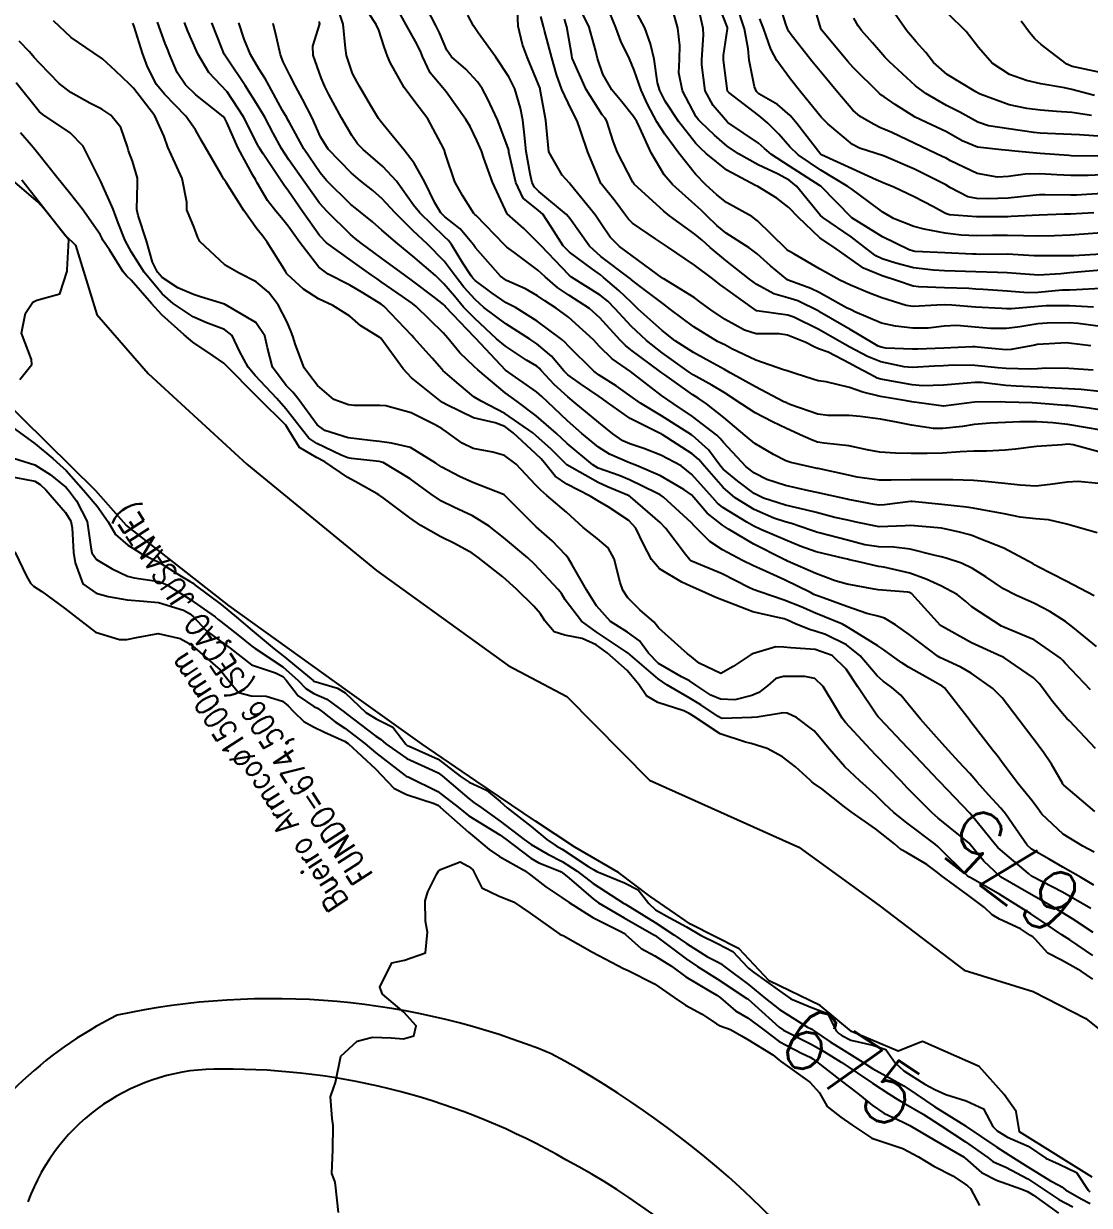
# Model space of a CAD drawing. Header units: metres. Extents: x 292545 to 299085, y 7450245 to 7463078.
# Drawn here: x 296590.5 to 296658.6, y 7454534.7 to 7454610.3 of the extents above; entities that cross this region are included whole.
import ezdxf
from ezdxf.enums import TextEntityAlignment as Align

# ---------------------------------------------------------------- set-up
doc = ezdxf.new("R2010")
doc.units = ezdxf.units.M
for name, color, linetype in [('Cotas', 45, 'Continuous'), ('Curvas de Nivel 1m', 11, 'Continuous'), ('Curvas de Nivel 5m', 15, 'Continuous'), ('Hidrografia', 140, 'Continuous'), ('TEXTO', 45, 'Continuous'), ('Vias Primárias', 230, 'Continuous')]:
    doc.layers.add(name, color=color, linetype=linetype)
doc.styles.add('ROMANS', font='romans', dxfattribs={"height": 0.2})
doc.styles.add('Style-STANDARD', font='STANDARD.shx')

msp = doc.modelspace()

# ---------------------------------------------------------------- linework, layer by layer
at = {"layer": 'Curvas de Nivel 1m', "flags": 128}
for points, elevation in [([(296658.887, 7454592.186), (296657.358, 7454592.273), (296655.877, 7454592.271), (296655.358, 7454592.232), (296653.662, 7454592.081), (296653.356, 7454592.082), (296653.035, 7454592.104), (296651.357, 7454592.183), (296649.839, 7454592.304), (296649.358, 7454592.333), (296648.87, 7454592.323), (296647.357, 7454592.234), (296646.927, 7454592.284), (296645.362, 7454592.778), (296644.568, 7454593.085), (296643.37, 7454593.584), (296642.684, 7454593.907), (296641.38, 7454594.638), (296639.737, 7454595.589), (296639.391, 7454595.796), (296639.309, 7454595.858), (296639.222, 7454595.943), (296637.419, 7454597.717), (296637.057, 7454597.974), (296635.432, 7454598.878), (296634.81, 7454599.372), (296634.114, 7454600.01), (296633.453, 7454600.695), (296632.379, 7454602.031), (296631.485, 7454603.244), (296630.987, 7454604.045), (296630.383, 7454605.173), (296629.988, 7454606.055), (296629.532, 7454607.349), (296629.226, 7454608.065), (296628.684, 7454609.203), (296628.356, 7454610.078), (296627.591, 7454611.974)], 693), ([(296659.411, 7454596.948), (296658.281, 7454596.85), (296657.409, 7454596.79), (296656.397, 7454596.751), (296655.408, 7454596.735), (296654.428, 7454596.745), (296653.408, 7454596.769), (296652.431, 7454596.767), (296651.407, 7454596.757), (296650.427, 7454596.795), (296649.409, 7454596.915), (296648.081, 7454597.175), (296647.415, 7454597.348), (296646.105, 7454597.863), (296645.427, 7454598.265), (296644.503, 7454598.953), (296643.441, 7454599.731), (296643.181, 7454599.903), (296641.458, 7454600.955), (296640.016, 7454601.935), (296639.478, 7454602.438), (296638.78, 7454603.245), (296638.084, 7454603.961), (296637.764, 7454604.234), (296637.498, 7454604.435), (296635.59, 7454605.912), (296635.513, 7454605.971), (296635.493, 7454606.01), (296635.24, 7454607.993), (296635.246, 7454608.293), (296635.506, 7454609.991), (296635.491, 7454610.064), (296634.748, 7454611.998)], 697), ([(296659.136, 7454577.758), (296657.189, 7454578.299), (296656.022, 7454578.578), (296655.192, 7454578.645), (296654.207, 7454578.756), (296653.195, 7454578.961), (296651.77, 7454579.222), (296651.198, 7454579.325), (296650.783, 7454579.39), (296649.2, 7454579.555), (296647.302, 7454579.749), (296647.202, 7454579.749), (296645.535, 7454579.531), (296645.199, 7454579.523), (296644.893, 7454579.568), (296643.203, 7454579.887), (296643.144, 7454579.901), (296641.209, 7454580.328), (296640.704, 7454580.434), (296639.215, 7454580.778), (296638.018, 7454581.165), (296637.227, 7454581.557), (296636.683, 7454581.975), (296635.248, 7454583.537), (296635.039, 7454583.782), (296634.813, 7454583.997), (296633.27, 7454585.184), (296632.015, 7454586.033), (296631.288, 7454586.533), (296629.303, 7454588.06), (296628.121, 7454588.888), (296627.319, 7454589.672), (296626.924, 7454590.094), (296625.344, 7454591.537), (296624.549, 7454592.122), (296623.813, 7454592.589), (296623.361, 7454592.909), (296622.583, 7454593.36), (296621.37, 7454593.896), (296620.984, 7454594.164), (296619.4, 7454595.976), (296619.256, 7454596.182), (296618.415, 7454597.197), (296617.42, 7454597.963), (296617.163, 7454598.213), (296616.796, 7454598.849), (296616.132, 7454600.223), (296615.46, 7454601.388), (296614.834, 7454602.236), (296613.489, 7454603.874), (296613.32, 7454604.081), (296613.192, 7454604.255), (296612.671, 7454605.097), (296611.987, 7454606.273), (296611.819, 7454606.568), (296611.531, 7454607.128), (296611.134, 7454608.284), (296611.088, 7454608.744), (296610.939, 7454610.286), (296610.61, 7454611.257)], 684), ([(296659.245, 7454582.941), (296657.588, 7454583.388), (296657.25, 7454583.413), (296656.894, 7454583.38), (296655.248, 7454583.275), (296653.917, 7454583.102), (296653.246, 7454583.043), (296652.054, 7454582.983), (296651.245, 7454582.974), (296650.368, 7454582.937), (296649.243, 7454582.851), (296648.259, 7454582.823), (296647.243, 7454582.831), (296646.248, 7454582.854), (296645.243, 7454582.916), (296644.43, 7454583.068), (296643.247, 7454583.317), (296641.672, 7454583.493), (296641.249, 7454583.559), (296640.973, 7454583.647), (296640.338, 7454583.934), (296639.26, 7454584.431), (296638.373, 7454584.852), (296637.275, 7454585.434), (296636.416, 7454585.979), (296635.29, 7454586.718), (296634.496, 7454587.203), (296633.301, 7454587.863), (296633.046, 7454588.023), (296631.315, 7454589.267), (296630.323, 7454590.05), (296629.337, 7454590.979), (296628.312, 7454592.076), (296627.84, 7454592.565), (296627.361, 7454592.945), (296625.53, 7454594.108), (296625.375, 7454594.235), (296623.564, 7454596.128), (296623.405, 7454596.305), (296622.488, 7454597.218), (296621.423, 7454598.16), (296620.484, 7454600.17), (296619.927, 7454601.715), (296619.767, 7454602.177), (296619.48, 7454602.844), (296619.039, 7454603.737), (296618.779, 7454604.191), (296617.519, 7454605.961), (296617.297, 7454606.212), (296616.5, 7454607.183), (296616.012, 7454608.223), (296615.878, 7454608.557), (296615.552, 7454609.169), (296614.961, 7454610.236), (296614.16, 7454611.668)], 686), ([(296659.259, 7454584.334), (296658.506, 7454584.472), (296657.262, 7454584.683), (296656.298, 7454584.779), (296655.264, 7454584.841), (296654.185, 7454584.849), (296653.263, 7454584.81), (296652.29, 7454584.767), (296651.266, 7454584.673), (296650.526, 7454584.549), (296649.262, 7454584.416), (296648.664, 7454584.434), (296647.265, 7454584.639), (296646.293, 7454584.834), (296645.27, 7454585.012), (296643.97, 7454585.192), (296643.273, 7454585.259), (296641.932, 7454585.254), (296641.274, 7454585.338), (296639.537, 7454585.946), (296639.358, 7454586.024), (296639.284, 7454586.055), (296639.1, 7454586.137), (296637.294, 7454587.095), (296635.66, 7454587.986), (296635.305, 7454588.191), (296634.138, 7454588.834), (296633.316, 7454589.281), (296632.148, 7454590.032), (296631.333, 7454590.695), (296629.798, 7454592.056), (296629.357, 7454592.474), (296628.546, 7454593.254), (296627.577, 7454594.087), (296627.375, 7454594.244), (296626.859, 7454594.617), (296625.397, 7454595.698), (296625, 7454596.114), (296624.257, 7454597.279), (296623.699, 7454598.127), (296623.425, 7454598.369), (296622.447, 7454599.159), (296621.961, 7454600.152), (296621.526, 7454602.106), (296621.515, 7454602.159), (296621.512, 7454602.198), (296621.475, 7454602.349), (296620.791, 7454604.167), (296620.156, 7454605.531), (296619.808, 7454606.177), (296619.527, 7454606.597), (296618.762, 7454607.419), (296617.863, 7454608.197), (296617.547, 7454608.632), (296617.083, 7454609.732), (296616.857, 7454610.211), (296616.042, 7454611.767)], 687), ([(296659.289, 7454586.786), (296658.102, 7454586.91), (296657.292, 7454586.969), (296656.012, 7454587.029), (296655.292, 7454587.063), (296653.944, 7454587.123), (296653.294, 7454587.172), (296651.735, 7454587.357), (296651.299, 7454587.367), (296650.816, 7454587.325), (296649.297, 7454587.198), (296647.99, 7454587.149), (296647.297, 7454587.218), (296645.642, 7454587.524), (296645.3, 7454587.582), (296645.074, 7454587.647), (296644.633, 7454587.88), (296643.753, 7454588.339), (296643.31, 7454588.571), (296641.93, 7454589.301), (296641.319, 7454589.529), (296641.038, 7454589.642), (296640.511, 7454589.932), (296639.33, 7454590.4), (296638.81, 7454590.476), (296637.331, 7454590.487), (296636.595, 7454590.717), (296635.344, 7454591.406), (296634.424, 7454592.004), (296633.812, 7454592.468), (296633.361, 7454592.798), (296631.422, 7454593.99), (296631.373, 7454594.025), (296631.348, 7454594.04), (296629.394, 7454595.477), (296628.591, 7454596.072), (296627.991, 7454596.664), (296627.417, 7454597.524), (296627.029, 7454598.094), (296625.442, 7454600.053), (296625.392, 7454600.111), (296624.934, 7454600.632), (296624.071, 7454602.124), (296623.937, 7454603.676), (296623.896, 7454604.126), (296623.532, 7454606.111), (296623.528, 7454606.13), (296623.513, 7454606.163), (296622.709, 7454608.143), (296622.384, 7454608.981), (296622.107, 7454610.152), (296622.058, 7454611.681)], 689), ([(296659.341, 7454590.942), (296657.921, 7454591.148), (296657.345, 7454591.19), (296655.934, 7454591.162), (296655.343, 7454591.11), (296654.177, 7454590.935), (296653.339, 7454590.828), (296652.305, 7454590.824), (296651.34, 7454590.906), (296650.157, 7454591.002), (296649.34, 7454590.965), (296648.334, 7454590.844), (296647.338, 7454590.838), (296646.237, 7454590.964), (296645.342, 7454591.172), (296643.629, 7454591.896), (296643.441, 7454591.986), (296643.354, 7454592.027), (296643.11, 7454592.148), (296641.365, 7454593.132), (296640.827, 7454593.387), (296639.373, 7454593.916), (296639.356, 7454593.923), (296639.325, 7454593.941), (296638.256, 7454594.831), (296637.389, 7454595.601), (296636.894, 7454595.975), (296635.412, 7454596.925), (296634.821, 7454597.403), (296634.199, 7454598.008), (296633.805, 7454598.393), (296633.43, 7454598.731), (296631.982, 7454600.035), (296631.452, 7454600.652), (296630.626, 7454602.048), (296629.899, 7454603.646), (296629.694, 7454604.058), (296629.496, 7454604.375), (296628.747, 7454605.313), (296628.103, 7454606.081), (296627.528, 7454607.096), (296627.179, 7454608.094), (296627.074, 7454608.568), (296626.654, 7454610.099), (296625.759, 7454611.94)], 692), ([(296659.37, 7454593.385), (296657.81, 7454593.284), (296657.368, 7454593.278), (296656.901, 7454593.269), (296655.367, 7454593.118), (296654.703, 7454593.097), (296653.367, 7454593.198), (296651.845, 7454593.318), (296651.368, 7454593.346), (296650.932, 7454593.37), (296649.369, 7454593.428), (296647.733, 7454593.483), (296647.37, 7454593.536), (296646.363, 7454593.86), (296645.376, 7454594.191), (296644.183, 7454594.69), (296643.386, 7454595.246), (296642.444, 7454595.909), (296641.403, 7454596.62), (296640.025, 7454597.934), (296639.429, 7454598.554), (296638.649, 7454599.166), (296637.442, 7454599.897), (296637.298, 7454599.971), (296635.457, 7454600.945), (296634.132, 7454602.01), (296633.79, 7454602.329), (296633.479, 7454602.648), (296632.387, 7454604.031), (296631.506, 7454605.367), (296631.167, 7454606.043), (296631.031, 7454606.534), (296630.802, 7454608.047), (296630.573, 7454609.029), (296630.22, 7454610.053), (296629.581, 7454611.255)], 694), ([(296659.392, 7454595.581), (296657.643, 7454595.475), (296657.39, 7454595.466), (296655.677, 7454595.46), (296655.39, 7454595.458), (296655.109, 7454595.473), (296653.391, 7454595.568), (296651.624, 7454595.564), (296651.391, 7454595.565), (296651.163, 7454595.576), (296649.391, 7454595.651), (296647.497, 7454595.744), (296647.392, 7454595.758), (296647.102, 7454595.853), (296645.405, 7454596.681), (296643.447, 7454597.9), (296641.457, 7454599.92), (296641.416, 7454599.948), (296639.462, 7454601.207), (296638.314, 7454601.957), (296637.855, 7454602.343), (296637.48, 7454602.669), (296635.523, 7454603.99), (296635.493, 7454604.017), (296634.58, 7454605.08), (296634.062, 7454606.012), (296633.855, 7454607.69), (296633.864, 7454608.007), (296633.962, 7454609.603), (296633.95, 7454610.006), (296633.588, 7454611.662)], 696), ([(296658.922, 7454598.221), (296657.427, 7454598.143), (296657.032, 7454598.129), (296655.426, 7454598.069), (296653.632, 7454597.984), (296653.425, 7454597.972), (296653.245, 7454597.961), (296651.424, 7454597.957), (296649.69, 7454598.09), (296649.426, 7454598.176), (296648.667, 7454598.601), (296647.437, 7454599.239), (296646.138, 7454599.863), (296645.447, 7454600.148), (296645.001, 7454600.326), (296643.46, 7454601.025), (296641.51, 7454601.92), (296641.473, 7454601.951), (296639.935, 7454603.936), (296639.498, 7454604.451), (296638.694, 7454605.142), (296637.511, 7454605.823), (296637.342, 7454605.972), (296637.215, 7454606.276), (296636.882, 7454607.977), (296636.815, 7454608.712), (296636.59, 7454609.98), (296636.091, 7454611.479)], 698), ([(296659.336, 7454601.84), (296657.465, 7454601.868), (296657.321, 7454601.876), (296655.476, 7454602.02), (296653.864, 7454602.161), (296653.477, 7454602.207), (296653.016, 7454602.247), (296651.479, 7454602.409), (296650.493, 7454602.824), (296649.489, 7454603.41), (296648.546, 7454603.839), (296647.498, 7454604.337), (296646.226, 7454605.143), (296645.511, 7454605.629), (296645.367, 7454605.728), (296645.188, 7454605.875), (296643.537, 7454607.507), (296643.181, 7454607.904), (296641.562, 7454609.838), (296641.509, 7454609.921), (296641.468, 7454610.017), (296640.918, 7454611.927)], 701), ([(296658.766, 7454604.451), (296657.502, 7454604.633), (296656.531, 7454604.711), (296655.503, 7454604.781), (296654.625, 7454604.884), (296653.506, 7454605.128), (296651.652, 7454605.799), (296651.514, 7454605.869), (296651.364, 7454605.952), (296649.531, 7454607.061), (296648.671, 7454607.833), (296648.172, 7454608.464), (296647.556, 7454609.161), (296646.971, 7454609.856), (296645.583, 7454611.87)], 703), ([(296658.73, 7454553.712), (296656.908, 7454554.766), (296654.983, 7454555.759), (296654.944, 7454555.781), (296654.923, 7454555.795), (296654.737, 7454555.95), (296652.94, 7454557.471), (296652.782, 7454557.623), (296652.641, 7454557.785), (296651.088, 7454559.691), (296650.993, 7454559.81), (296649.068, 7454561.829), (296649.03, 7454561.866), (296648.994, 7454561.908), (296647.156, 7454563.849), (296647.015, 7454563.997), (296645.228, 7454565.877), (296645.138, 7454565.973), (296645.045, 7454566.092), (296643.833, 7454567.892), (296643.08, 7454569.03), (296642.19, 7454569.909), (296641.097, 7454570.295), (296639.544, 7454570.39), (296639.098, 7454570.436), (296638.588, 7454570.465), (296637.093, 7454570.005), (296637.066, 7454569.997), (296637.013, 7454569.971), (296635.854, 7454569.209), (296635.074, 7454568.76), (296633.679, 7454569.416), (296633.091, 7454569.906), (296632.948, 7454570.021), (296631.109, 7454571.65), (296630.945, 7454571.876), (296630.804, 7454572.045), (296629.889, 7454572.827), (296629.128, 7454573.587), (296628.804, 7454574.073), (296628.635, 7454574.581), (296628.262, 7454576.079), (296627.875, 7454576.784), (296627.176, 7454577.383), (296626.262, 7454578.099), (296625.197, 7454579.068), (296623.954, 7454580.129), (296623.561, 7454580.479), (296623.22, 7454580.829), (296621.998, 7454582.152), (296621.238, 7454582.702), (296620.493, 7454582.915), (296619.243, 7454583.141), (296618.532, 7454583.477), (296617.529, 7454584.206), (296617.256, 7454584.393), (296616.81, 7454584.664), (296615.271, 7454585.435), (296613.653, 7454585.87), (296613.278, 7454585.9), (296611.662, 7454585.89), (296611.278, 7454585.942), (296610.341, 7454586.289), (296609.292, 7454587.177), (296608.801, 7454587.811), (296608.439, 7454588.313), (296607.88, 7454589.766), (296607.72, 7454590.324), (296607.606, 7454590.597), (296607.342, 7454591.216), (296606.772, 7454592.336), (296606.158, 7454593.135), (296605.368, 7454593.809), (296604.289, 7454594.361), (296603.38, 7454594.875), (296601.776, 7454596.394), (296601.64, 7454596.631), (296601.412, 7454597.279), (296600.927, 7454598.405), (296600.941, 7454598.892), (296600.636, 7454600.408), (296599.965, 7454601.915), (296599.726, 7454602.417), (296599.48, 7454603.098), (296598.882, 7454604.426), (296597.519, 7454606.192), (296597.275, 7454606.444), (296596.385, 7454607.311), (296595.539, 7454608.067), (296594.948, 7454608.476), (296593.552, 7454609.437), (296592.411, 7454610.502)], 676), ([(296658.943, 7454573.712), (296657.147, 7454574.666), (296655.324, 7454575.594), (296655.162, 7454575.681), (296655.035, 7454575.761), (296653.173, 7454576.763), (296651.584, 7454577.39), (296651.18, 7454577.551), (296650.996, 7454577.617), (296650.237, 7454577.814), (296649.371, 7454578.013), (296649.185, 7454578.042), (296648.953, 7454578.064), (296647.187, 7454578.211), (296646.847, 7454578.192), (296645.186, 7454578.128), (296643.727, 7454578.431), (296643.19, 7454578.565), (296642.361, 7454578.738), (296641.194, 7454579.049), (296640.491, 7454579.225), (296639.199, 7454579.529), (296637.795, 7454579.964), (296637.207, 7454580.266), (296636.155, 7454581.045), (296635.23, 7454581.819), (296635.083, 7454581.992), (296634.288, 7454583.049), (296633.253, 7454583.981), (296633.201, 7454584.021), (296631.271, 7454585.224), (296629.943, 7454586.053), (296629.287, 7454586.511), (296628.38, 7454587.16), (296627.3, 7454587.838), (296626.962, 7454588.093), (296625.319, 7454589.717), (296625.126, 7454589.918), (296624.906, 7454590.116), (296623.34, 7454591.284), (296621.938, 7454592.154), (296621.553, 7454592.355), (296621.356, 7454592.47), (296620.46, 7454593.07), (296619.37, 7454593.883), (296619.221, 7454594.032), (296619.109, 7454594.184), (296618.584, 7454594.993), (296617.863, 7454596.203), (296617.658, 7454596.459), (296617.408, 7454596.687), (296615.827, 7454598.226), (296615.428, 7454598.719), (296614.334, 7454600.241), (296613.457, 7454601.177), (296612.211, 7454602.269), (296611.84, 7454602.638), (296611.482, 7454603.156), (296610.834, 7454604.287), (296610.018, 7454605.793), (296609.768, 7454606.298), (296609.528, 7454606.854), (296609.013, 7454608.305), (296608.983, 7454608.871), (296609.447, 7454610.301), (296609.402, 7454610.465)], 683), ([(296659.272, 7454585.612), (296658.609, 7454585.717), (296657.275, 7454585.888), (296657.103, 7454585.905), (296655.277, 7454586.043), (296654.983, 7454586.058), (296653.278, 7454586.114), (296652.934, 7454586.128), (296651.286, 7454586.098), (296649.297, 7454585.843), (296647.286, 7454586.138), (296646.943, 7454586.197), (296645.289, 7454586.477), (296644.143, 7454586.739), (296643.294, 7454587.041), (296641.796, 7454587.417), (296641.299, 7454587.483), (296640.953, 7454587.579), (296639.818, 7454587.942), (296639.434, 7454588.078), (296639.305, 7454588.122), (296639.08, 7454588.177), (296637.311, 7454588.797), (296635.78, 7454589.524), (296635.321, 7454589.771), (296635.176, 7454589.846), (296634.866, 7454589.997), (296633.337, 7454590.934), (296631.863, 7454592.035), (296631.357, 7454592.423), (296629.923, 7454593.499), (296629.372, 7454593.934), (296629.304, 7454593.992), (296629.223, 7454594.062), (296627.393, 7454595.434), (296626.679, 7454596.097), (296625.42, 7454597.86), (296625.202, 7454598.112), (296623.438, 7454599.59), (296623.16, 7454599.854), (296623.018, 7454600.136), (296622.883, 7454600.707), (296622.621, 7454602.143), (296622.528, 7454603.189), (296622.42, 7454604.146), (296622.272, 7454604.92), (296621.896, 7454606.154), (296621.524, 7454606.914), (296620.688, 7454608.169), (296619.559, 7454609.739), (296619.261, 7454610.183), (296618.907, 7454610.852)], 688), ([(296658.725, 7454589.716), (296657.325, 7454589.887), (296657.164, 7454589.894), (296655.323, 7454589.796), (296655.29, 7454589.794), (296655.141, 7454589.762), (296653.628, 7454589.468), (296653.32, 7454589.462), (296651.489, 7454589.63), (296651.321, 7454589.648), (296651.163, 7454589.644), (296649.32, 7454589.556), (296647.669, 7454589.497), (296647.319, 7454589.492), (296645.624, 7454589.563), (296645.32, 7454589.618), (296645.139, 7454589.691), (296644.807, 7454589.878), (296643.336, 7454590.765), (296641.377, 7454591.895), (296641.353, 7454591.909), (296641.331, 7454591.92), (296640.001, 7454592.582), (296639.361, 7454592.789), (296638.457, 7454593.046), (296637.37, 7454593.631), (296636.915, 7454593.975), (296635.391, 7454595.176), (296634.392, 7454596.005), (296633.872, 7454596.477), (296633.411, 7454596.86), (296631.799, 7454598.036), (296631.426, 7454598.335), (296629.539, 7454600.059), (296629.445, 7454600.179), (296628.473, 7454602.075), (296628.194, 7454602.794), (296627.785, 7454604.086), (296627.672, 7454604.265), (296627.497, 7454604.48), (296626.465, 7454606.1), (296625.591, 7454608.061), (296625.578, 7454608.11), (296625.545, 7454608.292), (296625.234, 7454610.113), (296625.084, 7454610.601)], 691), ([(296659.44, 7454599.457), (296657.814, 7454599.351), (296657.439, 7454599.349), (296655.81, 7454599.375), (296655.439, 7454599.373), (296655.014, 7454599.331), (296653.437, 7454599.163), (296652.111, 7454599.119), (296651.436, 7454599.129), (296650.869, 7454599.24), (296649.757, 7454599.825), (296649.446, 7454600.011), (296649.071, 7454600.211), (296647.46, 7454601.002), (296645.473, 7454601.87), (296643.938, 7454602.353), (296643.48, 7454602.597), (296641.906, 7454603.916), (296641.497, 7454604.346), (296640.183, 7454605.933), (296639.525, 7454606.766), (296638.66, 7454607.953), (296638.274, 7454608.683), (296637.818, 7454609.966), (296637.573, 7454610.623)], 699), ([(296659.484, 7454603.108), (296658, 7454603.21), (296657.486, 7454603.238), (296655.948, 7454603.284), (296655.489, 7454603.309), (296655.088, 7454603.355), (296653.491, 7454603.583), (296652.18, 7454603.793), (296651.495, 7454604.02), (296650.346, 7454604.662), (296649.506, 7454605.095), (296648.174, 7454605.843), (296647.52, 7454606.337), (296645.845, 7454607.867), (296645.546, 7454608.182), (296644.76, 7454609.087), (296644.07, 7454609.892), (296643.852, 7454610.182), (296643.571, 7454610.671)], 702), ([(296658.969, 7454605.715), (296657.519, 7454606.107), (296657.042, 7454606.213), (296655.524, 7454606.476), (296654.61, 7454606.68), (296653.532, 7454607.06), (296652.414, 7454607.791), (296651.553, 7454608.793), (296650.756, 7454609.808), (296649.574, 7454610.973)], 704), ([(296658.915, 7454555.21), (296658.062, 7454555.719), (296656.929, 7454556.36), (296656.059, 7454556.868), (296654.94, 7454557.518), (296654.658, 7454557.763), (296653.92, 7454558.809), (296653.265, 7454559.777), (296652.976, 7454560.132), (296652.177, 7454560.984), (296651.465, 7454561.803), (296651.252, 7454562.063), (296650.998, 7454562.351), (296650.294, 7454563.099), (296649.626, 7454563.821), (296649.023, 7454564.496), (296647.842, 7454565.842), (296647.052, 7454566.801), (296646.573, 7454567.373), (296646.013, 7454567.866), (296645.446, 7454568.253), (296645.074, 7454568.603), (296643.976, 7454569.891), (296643.1, 7454570.585), (296641.769, 7454571.25), (296641.108, 7454571.461), (296640.742, 7454571.558), (296639.838, 7454571.939), (296639.332, 7454572.164), (296639.116, 7454572.249), (296638.727, 7454572.343), (296637.12, 7454572.699), (296635.969, 7454573.137), (296635.128, 7454573.458), (296634.744, 7454573.61), (296633.867, 7454574.009), (296633.138, 7454574.329), (296632.573, 7454574.594), (296631.154, 7454575.458), (296630.636, 7454576.048), (296630.134, 7454577.017), (296629.633, 7454578.056), (296629.19, 7454578.534), (296627.876, 7454579.407), (296627.209, 7454579.806), (296626.72, 7454580.095), (296625.22, 7454580.857), (296624.474, 7454581.37), (296623.876, 7454582.13), (296623.582, 7454582.48), (296623.24, 7454582.802), (296621.799, 7454584.155), (296621.259, 7454584.544), (296620.644, 7454584.785), (296619.267, 7454585.114), (296617.548, 7454585.937), (296617.281, 7454586.096), (296617.111, 7454586.212), (296615.297, 7454587.67), (296614.756, 7454588.235), (296613.332, 7454590.201), (296613.278, 7454590.251), (296612.07, 7454590.999), (296611.346, 7454591.599), (296610.262, 7454592.291), (296609.357, 7454592.712), (296608.385, 7454593.337), (296607.372, 7454594.276), (296607.35, 7454594.297), (296607.333, 7454594.321), (296607.262, 7454594.435), (296606.076, 7454596.34), (296605.788, 7454596.726), (296605.411, 7454597.189), (296604.577, 7454598.358), (296603.441, 7454600.151), (296603.357, 7454600.286), (296603.309, 7454600.372), (296603.141, 7454600.681), (296602.136, 7454602.39), (296601.888, 7454602.804), (296601.484, 7454603.53), (296600.863, 7454604.406), (296599.514, 7454605.8), (296598.996, 7454606.425), (296598.415, 7454607.55), (296598.097, 7454608.434), (296597.56, 7454610.147), (296597.475, 7454610.354)], 677), ([(296658.939, 7454557.317), (296658.209, 7454557.717), (296656.954, 7454558.47), (296655.6, 7454559.751), (296655.334, 7454560.112), (296654.981, 7454560.606), (296654.026, 7454561.77), (296653.006, 7454563.126), (296652.73, 7454563.504), (296652.512, 7454563.785), (296651.041, 7454565.673), (296650.947, 7454565.801), (296650.12, 7454566.88), (296649.364, 7454567.825), (296649.193, 7454567.957), (296649.065, 7454568.029), (296648.626, 7454568.276), (296647.076, 7454569.162), (296646.649, 7454569.426), (296646.048, 7454569.866), (296645.496, 7454570.273), (296645.099, 7454570.53), (296643.485, 7454571.52), (296643.112, 7454571.759), (296642.844, 7454571.903), (296641.12, 7454572.616), (296640.2, 7454573.01), (296639.128, 7454573.449), (296637.574, 7454573.966), (296637.135, 7454574.122), (296636.86, 7454574.25), (296635.15, 7454575.119), (296633.262, 7454575.918), (296633.162, 7454575.962), (296633.084, 7454576.021), (296632.818, 7454576.372), (296631.553, 7454578.036), (296631.187, 7454578.421), (296629.296, 7454580.059), (296629.213, 7454580.11), (296627.829, 7454580.691), (296627.222, 7454580.974), (296625.233, 7454582.11), (296624.226, 7454583.108), (296623.251, 7454583.976), (296623.047, 7454584.142), (296621.271, 7454585.377), (296619.76, 7454586.175), (296619.286, 7454586.455), (296618.335, 7454587.237), (296617.302, 7454588.143), (296617.234, 7454588.211), (296616.613, 7454588.914), (296615.45, 7454590.229), (296615.325, 7454590.368), (296613.526, 7454592.248), (296613.354, 7454592.381), (296612.191, 7454593.097), (296611.366, 7454593.602), (296609.969, 7454594.294), (296609.379, 7454594.735), (296608.152, 7454596.313), (296607.413, 7454597.371), (296606.997, 7454597.905), (296606.62, 7454598.332), (296606.099, 7454599.009), (296605.441, 7454600.139), (296605.331, 7454600.351), (296605.163, 7454600.637), (296604.219, 7454602.363), (296603.489, 7454604.003), (296603.374, 7454604.254), (296603.261, 7454604.373), (296601.513, 7454605.77), (296600.847, 7454606.407), (296600.325, 7454607.202), (296599.81, 7454608.416), (296599.733, 7454608.605), (296599.549, 7454609.05), (296599.07, 7454610.425)], 678), ([(296658.975, 7454559.918), (296657.704, 7454561.005), (296656.992, 7454561.607), (296656.943, 7454561.681), (296656.913, 7454561.731), (296656.217, 7454562.954), (296655.677, 7454563.75), (296655.026, 7454564.615), (296654.143, 7454565.769), (296653.057, 7454567.197), (296652.462, 7454567.786), (296651.073, 7454568.772), (296650.414, 7454569.147), (296649.082, 7454569.769), (296648.976, 7454569.831), (296647.104, 7454571.257), (296646.757, 7454571.503), (296646.246, 7454571.863), (296645.545, 7454572.301), (296645.118, 7454572.425), (296644.416, 7454572.591), (296643.124, 7454573.042), (296641.372, 7454573.676), (296641.131, 7454573.77), (296641.025, 7454573.815), (296640.802, 7454573.925), (296639.145, 7454574.749), (296637.739, 7454575.38), (296637.158, 7454575.629), (296636.46, 7454575.977), (296635.17, 7454576.671), (296634.373, 7454577.2), (296633.564, 7454578.014), (296633.376, 7454578.208), (296633.187, 7454578.39), (296631.415, 7454580.038), (296631.205, 7454580.179), (296630.938, 7454580.312), (296629.224, 7454581.134), (296628.564, 7454581.408), (296627.231, 7454581.896), (296626.881, 7454582.094), (296625.247, 7454583.473), (296624.909, 7454583.774), (296624.543, 7454584.121), (296623.269, 7454585.244), (296622.054, 7454586.152), (296621.288, 7454586.711), (296619.543, 7454588.178), (296619.305, 7454588.386), (296618.394, 7454589.274), (296617.619, 7454590.206), (296617.328, 7454590.536), (296615.595, 7454592.228), (296615.355, 7454592.426), (296614.724, 7454592.872), (296613.368, 7454593.807), (296613.104, 7454593.988), (296612.73, 7454594.26), (296611.387, 7454595.221), (296609.868, 7454596.295), (296609.408, 7454596.761), (296608.333, 7454598.311), (296607.436, 7454599.61), (296607.134, 7454600.018), (296606.924, 7454600.328), (296605.82, 7454601.992), (296605.573, 7454602.349), (296605.538, 7454602.414), (296605.475, 7454602.537), (296604.554, 7454604.359), (296603.517, 7454605.949), (296603.118, 7454606.376), (296602.34, 7454607.197), (296601.633, 7454608.389), (296601.545, 7454608.58), (296600.994, 7454609.835), (296600.798, 7454610.401)], 679), ([(296658.7, 7454567.714), (296657.08, 7454569.411), (296656.932, 7454569.583), (296656.782, 7454569.735), (296655.1, 7454570.902), (296653.17, 7454571.721), (296653.112, 7454571.74), (296653.011, 7454571.781), (296651.125, 7454573.008), (296650.711, 7454573.389), (296650.175, 7454573.814), (296649.141, 7454574.356), (296648.201, 7454574.785), (296647.153, 7454575.178), (296645.486, 7454575.547), (296645.159, 7454575.605), (296643.891, 7454575.893), (296643.293, 7454576.027), (296643.164, 7454576.057), (296642.961, 7454576.106), (296641.169, 7454576.54), (296640.138, 7454576.901), (296639.177, 7454577.308), (296637.627, 7454577.966), (296637.185, 7454578.179), (296636.728, 7454578.434), (296635.197, 7454579.379), (296634.851, 7454579.647), (296634.533, 7454580), (296633.225, 7454581.48), (296632.545, 7454582.027), (296631.24, 7454582.722), (296630.158, 7454583.136), (296629.247, 7454583.437), (296628.818, 7454583.636), (296628.167, 7454584.076), (296627.264, 7454584.812), (296625.694, 7454586.106), (296625.286, 7454586.446), (296624.416, 7454587.245), (296623.592, 7454588.136), (296623.453, 7454588.287), (296623.306, 7454588.407), (296622.66, 7454588.796), (296621.318, 7454589.683), (296620.736, 7454590.166), (296619.342, 7454591.467), (296618.625, 7454592.191), (296618.039, 7454592.879), (296617.368, 7454593.688), (296616.835, 7454594.215), (296615.391, 7454595.438), (296614.416, 7454596.24), (296613.412, 7454597.118), (296612.811, 7454597.653), (296612.033, 7454598.271), (296611.687, 7454598.537), (296611.428, 7454598.761), (296609.863, 7454600.296), (296609.45, 7454600.769), (296608.41, 7454602.311), (296607.49, 7454603.995), (296607.382, 7454604.211), (296607.322, 7454604.323), (296607.062, 7454604.764), (296606.205, 7454606.34), (296605.955, 7454606.771), (296605.534, 7454607.431), (296605.001, 7454608.355), (296604.594, 7454609.318), (296604.263, 7454610.363)], 681), ([(296659.094, 7454570.469), (296657.577, 7454571.725), (296657.116, 7454572.07), (296656.099, 7454572.722), (296655.128, 7454573.24), (296653.941, 7454573.772), (296653.139, 7454574.176), (296652.013, 7454574.928), (296651.158, 7454575.476), (296650.447, 7454575.811), (296649.474, 7454576.133), (296649.167, 7454576.21), (296648.685, 7454576.317), (296647.171, 7454576.704), (296646.142, 7454576.835), (296645.173, 7454576.856), (296644.272, 7454576.982), (296643.177, 7454577.271), (296641.348, 7454577.752), (296641.182, 7454577.796), (296641.089, 7454577.828), (296640.832, 7454577.925), (296639.586, 7454578.344), (296639.188, 7454578.46), (296638.458, 7454578.69), (296637.196, 7454579.241), (296635.982, 7454579.982), (296635.213, 7454580.648), (296634.031, 7454582.008), (296633.667, 7454582.444), (296633.241, 7454582.806), (296631.33, 7454584.039), (296631.254, 7454584.084), (296631.161, 7454584.134), (296629.268, 7454585.054), (296627.821, 7454586.082), (296627.514, 7454586.315), (296627.287, 7454586.47), (296626.107, 7454587.289), (296625.3, 7454587.861), (296625.168, 7454587.978), (296625.047, 7454588.114), (296624.241, 7454589.055), (296623.32, 7454589.845), (296622.861, 7454590.145), (296621.337, 7454591.112), (296619.928, 7454592.174), (296619.358, 7454592.677), (296618.637, 7454593.463), (296618.093, 7454594.199), (296617.387, 7454595.12), (296616.32, 7454596.221), (296615.411, 7454597.063), (296614.237, 7454598.242), (296613.431, 7454599.106), (296612.833, 7454599.655), (296612.037, 7454600.271), (296611.45, 7454600.767), (296609.967, 7454602.295), (296609.481, 7454603.085), (296608.947, 7454604.305), (296608.336, 7454605.486), (296607.884, 7454606.316), (296607.53, 7454607.023), (296607.093, 7454607.881), (296606.917, 7454608.329), (296606.674, 7454609.453), (296606.465, 7454610.336)], 682), ([(296658.863, 7454550.722), (296657.378, 7454551.725), (296656.876, 7454552.046), (296655.862, 7454552.724), (296654.889, 7454553.371), (296654.281, 7454553.766), (296652.905, 7454554.609), (296651.05, 7454555.679), (296650.922, 7454555.75), (296650.85, 7454555.811), (296648.942, 7454557.693), (296648.783, 7454557.832), (296646.963, 7454559.203), (296646.129, 7454559.863), (296645.528, 7454560.421), (296644.984, 7454560.964), (296643.955, 7454561.89), (296643.002, 7454562.78), (296642.018, 7454563.91), (296641.03, 7454565.077), (296639.908, 7454565.937), (296639.318, 7454566.218), (296639.046, 7454566.23), (296638.814, 7454566.184), (296637.404, 7454565.966), (296637.079, 7454565.933), (296637.042, 7454565.928), (296635.151, 7454565.879), (296635.042, 7454565.909), (296634.907, 7454565.992), (296633.789, 7454566.748), (296633.055, 7454567.204), (296631.611, 7454568.035), (296631.068, 7454568.41), (296629.126, 7454570.07), (296629.108, 7454570.084), (296629.031, 7454570.133), (296627.106, 7454571.413), (296626.165, 7454572.099), (296625.127, 7454573.469), (296624.884, 7454573.867), (296624.681, 7454574.117), (296623.157, 7454575.747), (296622.734, 7454576.144), (296621.176, 7454577.45), (296620.26, 7454578.169), (296619.193, 7454578.844), (296617.999, 7454579.4), (296617.206, 7454579.774), (296616.552, 7454580.217), (296615.223, 7454581.209), (296613.481, 7454582.248), (296613.234, 7454582.316), (296611.47, 7454582.512), (296611.236, 7454582.551), (296610.809, 7454582.713), (296609.245, 7454583.459), (296608.737, 7454583.797), (296608.329, 7454584.314), (296607.273, 7454585.692), (296606.683, 7454586.336), (296605.298, 7454587.813), (296604.849, 7454588.355), (296604.302, 7454589.376), (296603.837, 7454590.365), (296603.337, 7454590.761), (296602.161, 7454591.207), (296601.345, 7454591.565), (296600.057, 7454592.413), (296599.359, 7454593.033), (296598.207, 7454594.432), (296597.392, 7454595.709), (296596.994, 7454596.446), (296596.54, 7454597.579), (296596.221, 7454598.458), (296595.449, 7454600.218), (296595.321, 7454600.471), (296595.19, 7454600.739), (296594.308, 7454602.482), (296593.481, 7454603.336), (296591.721, 7454604.508), (296591.496, 7454604.708), (296590.033, 7454606.532)], 674), ([(296658.845, 7454549.204), (296658.099, 7454549.718), (296656.86, 7454550.406), (296655.978, 7454550.858), (296655.168, 7454551.756), (296655.015, 7454551.898), (296654.875, 7454551.998), (296654.236, 7454552.41), (296652.885, 7454553.038), (296652.421, 7454553.32), (296651.92, 7454553.795), (296650.904, 7454554.556), (296649.153, 7454555.828), (296648.925, 7454556.014), (296648.237, 7454556.529), (296646.937, 7454557.3), (296646.589, 7454557.504), (296646.183, 7454557.861), (296644.957, 7454558.827), (296643.398, 7454559.896), (296642.976, 7454560.216), (296641.535, 7454561.367), (296640.991, 7454561.744), (296640.886, 7454561.816), (296640.783, 7454561.923), (296639.855, 7454562.79), (296639.008, 7454563.432), (296638.027, 7454563.96), (296637.018, 7454564.279), (296636.642, 7454564.35), (296635.027, 7454564.901), (296633.317, 7454566.016), (296633.157, 7454566.131), (296633.045, 7454566.2), (296632.697, 7454566.373), (296631.052, 7454566.907), (296630.324, 7454567.319), (296629.83, 7454568.059), (296629.076, 7454568.955), (296627.81, 7454570.083), (296627.098, 7454570.583), (296626.218, 7454570.983), (296625.104, 7454571.207), (296624.409, 7454571.423), (296623.823, 7454572.129), (296623.552, 7454572.568), (296623.122, 7454573.051), (296622.019, 7454574.151), (296621.145, 7454574.933), (296619.552, 7454576.176), (296619.166, 7454576.452), (296618.047, 7454577.072), (296617.176, 7454577.491), (296615.895, 7454578.223), (296615.19, 7454578.709), (296613.477, 7454579.979), (296613.212, 7454580.177), (296613.109, 7454580.252), (296611.884, 7454580.935), (296611.223, 7454581.29), (296609.76, 7454582.295), (296609.236, 7454582.565), (296608.144, 7454583.219), (296607.452, 7454584.327), (296607.257, 7454584.631), (296605.534, 7454586.347), (296605.285, 7454586.596), (296603.536, 7454588.368), (296603.306, 7454588.594), (296602.614, 7454589.08), (296601.326, 7454589.954), (296600.758, 7454590.406), (296599.346, 7454591.687), (296598.688, 7454592.427), (296597.368, 7454593.913), (296597.091, 7454594.166), (296596.877, 7454594.447), (296595.998, 7454595.856), (296595.572, 7454596.467), (296595.516, 7454596.58), (296595.407, 7454596.828), (296594.243, 7454598.482), (296593.438, 7454599.497), (296592.633, 7454600.498), (296591.467, 7454601.952), (296591.22, 7454602.263), (296591.013, 7454602.517), (296590.296, 7454603.342)], 673), ([(296590.27, 7454587.553), (296591.031, 7454588.523), (296590.997, 7454588.834), (296590.361, 7454590.53), (296590.627, 7454591.802), (296591.101, 7454592.514), (296591.354, 7454592.64), (296592.812, 7454593.042), (296593.291, 7454594.491), (296593.29, 7454594.575), (296593.403, 7454596.49), (296591.795, 7454598.506), (296591.429, 7454598.899), (296589.522, 7454600.539)], 672), ([(296589.758, 7454584.535), (296591.247, 7454583.434), (296592.367, 7454582.503), (296592.828, 7454582.095), (296593.225, 7454581.727), (296594.337, 7454580.479), (296595.198, 7454579.462), (296595.912, 7454578.459), (296596.375, 7454577.652), (296597.168, 7454576.956), (296597.495, 7454576.774), (296598.014, 7454576.437), (296598.788, 7454576.054), (296599.157, 7454575.873), (296600.581, 7454574.973), (296601.145, 7454574.639), (296601.291, 7454574.544), (296601.466, 7454574.395), (296603.125, 7454573.159), (296604.121, 7454572.36), (296605.105, 7454571.511), (296606.509, 7454570.336), (296607.086, 7454569.878), (296609.005, 7454568.301), (296609.033, 7454568.271), (296609.062, 7454568.257), (296610.577, 7454567.804), (296611.055, 7454567.512), (296612.379, 7454566.267), (296613.039, 7454565.863), (296614.102, 7454565.313), (296614.94, 7454564.231), (296615.022, 7454564.153), (296615.153, 7454564.097), (296617.009, 7454563.273), (296618.405, 7454562.196), (296618.989, 7454561.809), (296620.098, 7454561.287), (296620.977, 7454560.569), (296621.418, 7454560.156), (296622.955, 7454558.967), (296623.953, 7454558.125), (296624.556, 7454557.732), (296624.937, 7454557.507), (296626.634, 7454556.384), (296626.924, 7454556.205), (296627.146, 7454556.088), (296628.916, 7454555.358), (296629.78, 7454554.925), (296630.46, 7454554.047), (296630.897, 7454553.645), (296631.803, 7454553.117), (296632.881, 7454552.555), (296633.783, 7454552.011), (296634.868, 7454551.473), (296635.846, 7454550.969), (296636.778, 7454549.971), (296636.852, 7454549.891), (296637.162, 7454549.653), (296638.831, 7454548.458), (296639.542, 7454547.943), (296640.818, 7454547.412), (296641.893, 7454546.994), (296642.451, 7454545.905), (296642.618, 7454545.72), (296642.8, 7454545.606), (296643.386, 7454545.305), (296644.794, 7454544.989), (296645.628, 7454544.704), (296646.217, 7454543.858), (296646.775, 7454543.338), (296648.113, 7454542.486), (296648.757, 7454542.134), (296649.454, 7454541.823), (296650.749, 7454541.428), (296651.853, 7454540.902), (296652.467, 7454539.784), (296652.729, 7454539.489), (296653.4, 7454539.096), (296654.714, 7454538.524), (296655.853, 7454537.748), (296656.699, 7454537.368), (296657.81, 7454536.839), (296658.546, 7454535.712), (296658.622, 7454535.65), (296658.682, 7454535.618)], 673), ([(296589.858, 7454582.534), (296591.229, 7454582.104), (296592.204, 7454581.486), (296593.215, 7454580.66), (296593.379, 7454580.488), (296593.884, 7454579.802), (296594.558, 7454578.476), (296594.81, 7454576.83), (296594.87, 7454576.473), (296595.159, 7454576.043), (296596.157, 7454575.456), (296597.148, 7454574.987), (296597.573, 7454574.869), (296599.145, 7454574.635), (296599.669, 7454574.415), (296601.129, 7454573.503), (296602.743, 7454572.376), (296602.946, 7454572.207), (296603.11, 7454572.078), (296604.308, 7454571.151), (296605.094, 7454570.507), (296605.314, 7454570.348), (296607.076, 7454569.177), (296608.056, 7454568.315), (296608.542, 7454567.792), (296609.055, 7454567.479), (296609.879, 7454567.119), (296611.018, 7454566.28), (296611.142, 7454566.179), (296613.028, 7454564.754), (296613.314, 7454564.544), (296613.658, 7454564.25), (296615.009, 7454563.305), (296616.636, 7454562.576), (296616.996, 7454562.409), (296617.26, 7454562.207), (296618.978, 7454560.734), (296619.291, 7454560.5), (296619.758, 7454560.178), (296620.96, 7454559.309), (296622.496, 7454558.144), (296622.94, 7454557.817), (296624.015, 7454557.205), (296624.929, 7454556.731), (296625.881, 7454556.1), (296626.915, 7454555.323), (296628.854, 7454554.07), (296628.903, 7454554.042), (296628.969, 7454554.002), (296630.885, 7454552.816), (296632.068, 7454552.028), (296632.868, 7454551.484), (296634.23, 7454550.636), (296634.856, 7454550.315), (296635.057, 7454550.199), (296635.336, 7454549.993), (296636.836, 7454548.856), (296637.933, 7454547.959), (296638.816, 7454547.264), (296640.606, 7454546.131), (296640.804, 7454546.047), (296640.883, 7454546.008), (296640.99, 7454545.927), (296642.072, 7454545.188), (296642.791, 7454544.743), (296644.153, 7454543.886), (296644.777, 7454543.497), (296645.615, 7454543.022), (296646.761, 7454542.369), (296647.553, 7454541.842), (296648.745, 7454541.035), (296650.717, 7454539.81), (296650.733, 7454539.799), (296650.761, 7454539.781), (296652.713, 7454538.457), (296653.772, 7454537.769), (296654.697, 7454537.196), (296656.137, 7454536.297), (296656.686, 7454536.021), (296656.87, 7454535.923), (296657.114, 7454535.734), (296658.113, 7454535.154), (296658.674, 7454534.855)], 674), ([(296589.95, 7454576.532), (296590.697, 7454574.975), (296590.95, 7454574.522), (296591.14, 7454574.332), (296591.66, 7454573.987), (296593.12, 7454572.942), (296593.687, 7454572.484), (296595.102, 7454571.396), (296596.624, 7454570.928), (296597.098, 7454570.924), (296597.721, 7454571.063), (296599.102, 7454571.305), (296600.508, 7454570.997), (296601.096, 7454570.665), (296601.248, 7454570.551), (296601.447, 7454570.395), (296603.072, 7454568.981), (296603.559, 7454568.365), (296604.242, 7454567.546), (296605.053, 7454567.321), (296606.008, 7454567.296), (296607.049, 7454566.983), (296607.408, 7454566.686), (296607.753, 7454566.319), (296608.417, 7454565.69), (296609.033, 7454565.345), (296609.742, 7454565.005), (296611.024, 7454564.431), (296611.254, 7454564.278), (296612.999, 7454562.657), (296613.379, 7454562.254), (296614.164, 7454561.421), (296614.981, 7454561.011), (296616.745, 7454560.442), (296616.974, 7454560.332), (296617.136, 7454560.208), (296618.949, 7454558.614), (296619.456, 7454558.182), (296620.257, 7454557.491), (296620.932, 7454557.048), (296622.532, 7454556.144), (296622.92, 7454555.861), (296623.89, 7454555.103), (296624.906, 7454554.43), (296625.38, 7454554.105), (296626.889, 7454553.136), (296628.713, 7454552.234), (296628.874, 7454552.148), (296628.978, 7454552.068), (296629.98, 7454551.169), (296630.859, 7454550.693), (296631.912, 7454550.029), (296632.843, 7454549.341), (296634.412, 7454548.422), (296634.826, 7454548.177), (296635.049, 7454547.997), (296636.017, 7454547.184), (296636.81, 7454546.711), (296637.817, 7454545.96), (296638.795, 7454545.207), (296640.274, 7454544.449), (296640.786, 7454544.205), (296640.962, 7454544.104), (296641.22, 7454543.923), (296642.765, 7454542.695), (296643.831, 7454541.889), (296644.746, 7454541.142), (296645.494, 7454540.622), (296646.735, 7454540.057), (296647.159, 7454539.846), (296648.719, 7454538.915), (296650.623, 7454537.811), (296650.702, 7454537.748), (296651.738, 7454536.839), (296652.689, 7454536.344), (296654.317, 7454535.764), (296654.681, 7454535.609), (296655.06, 7454535.376), (296656.668, 7454534.236)], 676), ([(296610.635, 7454534.28), (296610.45, 7454536.052), (296610.387, 7454536.284), (296610.2, 7454536.777), (296610.266, 7454538.287), (296610.286, 7454539.844), (296610.235, 7454540.287), (296610.126, 7454541.669), (296610.336, 7454542.286), (296610.444, 7454542.599), (296610.783, 7454544.28), (296611.817, 7454545.245), (296612.795, 7454545.489), (296614.007, 7454545.454), (296614.794, 7454545.376), (296615.444, 7454545.576), (296615.603, 7454546.222), (296614.816, 7454547.089), (296613.437, 7454548.251), (296613.269, 7454548.685), (296614.048, 7454550.242), (296614.855, 7454550.419), (296616.196, 7454550.88), (296616.311, 7454552.216), (296616.192, 7454552.908), (296616.173, 7454554.217), (296616.338, 7454554.786), (296616.92, 7454555.942), (296617.028, 7454556.103), (296617.144, 7454556.208), (296618.414, 7454556.71), (296618.925, 7454556.433), (296619.069, 7454556.332), (296619.21, 7454556.186), (296619.787, 7454555.052), (296620.906, 7454554.503), (296621.815, 7454554.151), (296622.892, 7454553.428), (296624.715, 7454552.112), (296624.812, 7454552.05), (296624.872, 7454552.033), (296624.996, 7454551.984), (296626.861, 7454550.931), (296628.482, 7454550.074), (296628.85, 7454549.893), (296629.157, 7454549.756), (296630.836, 7454548.9), (296632.095, 7454548.027), (296632.818, 7454547.531), (296633.87, 7454546.952), (296634.806, 7454546.334), (296635.033, 7454546.225), (296635.693, 7454545.987), (296636.393, 7454545.57), (296636.797, 7454545.338), (296638.391, 7454544.35), (296638.784, 7454544.034), (296638.888, 7454543.949), (296640.763, 7454542.605), (296641.378, 7454541.921), (296641.879, 7454541.048), (296642.738, 7454540.376), (296643.457, 7454539.893), (296644.72, 7454539.026), (296645.941, 7454538.635), (296646.711, 7454538.36), (296647.7, 7454537.84), (296648.697, 7454537.245), (296649.898, 7454536.611), (296650.686, 7454536.082), (296650.851, 7454535.974), (296651.037, 7454535.805), (296651.598, 7454534.722)], 677)]:
    msp.add_lwpolyline(points, dxfattribs=dict(at, elevation=elevation))
at = {"layer": 'Curvas de Nivel 5m', "flags": 128}
for points, elevation in [([(296659.221, 7454580.901), (296657.917, 7454581.028), (296657.222, 7454580.991), (296656.131, 7454580.834), (296655.218, 7454580.736), (296654.198, 7454580.79), (296653.22, 7454580.902), (296651.972, 7454581.043), (296651.222, 7454581.099), (296649.899, 7454581.144), (296649.223, 7454581.146), (296647.929, 7454581.136), (296647.222, 7454581.144), (296645.968, 7454581.116), (296645.222, 7454581.121), (296643.797, 7454581.319), (296643.226, 7454581.439), (296641.293, 7454581.858), (296641.232, 7454581.872), (296640.963, 7454581.924), (296639.54, 7454582.249), (296639.237, 7454582.362), (296638.435, 7454582.764), (296637.248, 7454583.474), (296636.625, 7454583.976), (296635.27, 7454585.137), (296634.146, 7454586.007), (296633.632, 7454586.36), (296633.289, 7454586.582), (296631.49, 7454587.849), (296631.302, 7454587.983), (296631.224, 7454588.041), (296629.317, 7454589.452), (296628.978, 7454589.724), (296628.637, 7454590.07), (296627.344, 7454591.513), (296626.675, 7454592.097), (296625.361, 7454592.95), (296624.659, 7454593.414), (296623.852, 7454594.125), (296623.379, 7454594.56), (296621.849, 7454595.7), (296621.401, 7454596.025), (296621.248, 7454596.162), (296619.422, 7454598.048), (296619.355, 7454598.113), (296619.292, 7454598.182), (296618.567, 7454599.326), (296618.068, 7454600.201), (296617.469, 7454601.978), (296617.41, 7454602.211), (296617.375, 7454602.31), (296616.342, 7454604.222), (296615.509, 7454605.327), (296614.832, 7454606.237), (296613.943, 7454607.842), (296613.77, 7454608.248), (296613.549, 7454608.834), (296613.205, 7454609.901), (296613.045, 7454610.258), (296612.014, 7454611.846)], 685), ([(296659.381, 7454594.545), (296658.619, 7454594.479), (296657.379, 7454594.371), (296656.798, 7454594.317), (296655.378, 7454594.24), (296653.947, 7454594.34), (296653.379, 7454594.383), (296652.765, 7454594.401), (296651.379, 7454594.453), (296650.056, 7454594.497), (296649.38, 7454594.519), (296648.658, 7454594.559), (296647.382, 7454594.711), (296646.249, 7454594.997), (296645.387, 7454595.268), (296644.976, 7454595.463), (296644.443, 7454595.884), (296643.405, 7454596.692), (296641.589, 7454597.918), (296641.424, 7454598.071), (296639.907, 7454599.935), (296639.448, 7454600.301), (296638.702, 7454600.703), (296637.463, 7454601.285), (296636.209, 7454601.983), (296635.478, 7454602.491), (296634.66, 7454603.178), (296633.784, 7454604.016), (296633.643, 7454604.166), (296633.496, 7454604.367), (296632.621, 7454606.029), (296632.395, 7454607.166), (296632.42, 7454608.027), (296632.453, 7454608.927), (296632.333, 7454610.028), (296631.828, 7454611.798)], 695), ([(296659.452, 7454600.65), (296658.562, 7454600.609), (296657.452, 7454600.613), (296656.55, 7454600.645), (296655.457, 7454600.709), (296654.524, 7454600.697), (296653.454, 7454600.549), (296652.75, 7454600.491), (296651.457, 7454600.734), (296649.749, 7454601.546), (296649.471, 7454601.707), (296649.223, 7454601.832), (296647.481, 7454602.649), (296646.002, 7454603.351), (296645.49, 7454603.571), (296645.275, 7454603.658), (296644.823, 7454603.88), (296643.984, 7454604.379), (296643.502, 7454604.792), (296642.548, 7454605.91), (296641.531, 7454607.147), (296640.891, 7454607.927), (296639.56, 7454609.607), (296639.43, 7454609.81), (296639.366, 7454609.943), (296639.233, 7454610.28), (296638.707, 7454611.953)], 700), ([(296658.875, 7454588.146), (296657.308, 7454588.262), (296655.845, 7454588.288), (296655.308, 7454588.249), (296654.851, 7454588.221), (296653.308, 7454588.26), (296652.78, 7454588.313), (296651.31, 7454588.463), (296649.955, 7454588.466), (296649.309, 7454588.437), (296648.737, 7454588.408), (296647.308, 7454588.334), (296646.797, 7454588.366), (296645.311, 7454588.685), (296644.454, 7454589.023), (296643.32, 7454589.628), (296642.837, 7454589.905), (296641.335, 7454590.755), (296639.737, 7454591.554), (296639.349, 7454591.681), (296637.371, 7454591.952), (296637.353, 7454591.958), (296637.323, 7454591.97), (296635.367, 7454593.376), (296635.016, 7454593.642), (296634.562, 7454594.002), (296633.386, 7454594.875), (296631.671, 7454596.037), (296631.405, 7454596.214), (296630.906, 7454596.547), (296629.418, 7454597.567), (296629.164, 7454597.808), (296628.973, 7454598.067), (296628.324, 7454598.969), (296627.442, 7454600.043), (296627.408, 7454600.09), (296627.372, 7454600.163), (296626.562, 7454602.099), (296626.11, 7454603.481), (296625.879, 7454604.106), (296625.5, 7454604.858), (296624.915, 7454606.116), (296624.574, 7454607.072), (296624.263, 7454608.123), (296623.811, 7454609.877), (296623.744, 7454610.128), (296623.573, 7454610.785)], 690), ([(296659.535, 7454607.15), (296657.736, 7454607.532), (296657.541, 7454607.586), (296657.186, 7454607.734), (296655.555, 7454608.982), (296655.151, 7454609.349), (296654.798, 7454609.761), (296654.276, 7454610.476)], 705), ([(296659.017, 7454563.955), (296657.357, 7454565.727), (296657.199, 7454565.883), (296657.046, 7454566.037), (296656.27, 7454566.956), (296655.689, 7454567.751), (296655.425, 7454568.113), (296655.07, 7454568.467), (296653.168, 7454569.779), (296653.083, 7454569.816), (296653.024, 7454569.84), (296651.097, 7454570.714), (296649.113, 7454571.83), (296647.272, 7454573.849), (296647.134, 7454573.932), (296647.027, 7454573.96), (296645.136, 7454574.112), (296644.871, 7454574.148), (296643.142, 7454574.477), (296642.377, 7454574.676), (296641.151, 7454575.139), (296639.34, 7454575.947), (296639.219, 7454576.005), (296639.164, 7454576.027), (296639.026, 7454576.089), (296637.173, 7454577.016), (296635.57, 7454577.986), (296635.185, 7454578.231), (296634.189, 7454579.001), (296633.343, 7454580.018), (296633.205, 7454580.173), (296632.714, 7454580.521), (296631.223, 7454581.398), (296629.683, 7454582.055), (296629.235, 7454582.22), (296627.947, 7454582.787), (296627.244, 7454583.233), (296626.182, 7454584.101), (296625.265, 7454584.917), (296623.987, 7454586.129), (296623.632, 7454586.481), (296623.289, 7454586.779), (296621.303, 7454588.16), (296619.409, 7454590.179), (296619.324, 7454590.272), (296617.48, 7454592.208), (296617.422, 7454592.278), (296617.354, 7454592.347), (296616.746, 7454592.829), (296615.369, 7454593.861), (296614.862, 7454594.235), (296613.389, 7454595.311), (296612.085, 7454596.27), (296611.706, 7454596.576), (296611.409, 7454596.841), (296609.902, 7454598.295), (296609.428, 7454598.844), (296608.367, 7454600.311), (296607.462, 7454601.608), (296606.995, 7454602.327), (296606.458, 7454603.311), (296605.915, 7454604.344), (296605.503, 7454605.04), (296604.673, 7454606.359), (296603.54, 7454608.054), (296603.407, 7454608.237), (296603.325, 7454608.372), (296603.165, 7454608.755), (296602.542, 7454610.38)], 680), ([(296658.878, 7454552.193), (296657.549, 7454553.061), (296656.89, 7454553.466), (296656.729, 7454553.57), (296656.45, 7454553.737), (296654.906, 7454554.612), (296652.948, 7454555.754), (296652.923, 7454555.768), (296652.906, 7454555.78), (296651.886, 7454556.75), (296651.02, 7454557.809), (296650.944, 7454557.892), (296650.494, 7454558.27), (296648.968, 7454559.494), (296648.585, 7454559.834), (296646.989, 7454561.445), (296646.791, 7454561.653), (296646.599, 7454561.856), (296645.817, 7454562.684), (296645.009, 7454563.502), (296644.631, 7454563.884), (296643.039, 7454565.615), (296642.833, 7454565.902), (296642.493, 7454566.461), (296641.607, 7454567.915), (296641.071, 7454568.43), (296640.45, 7454568.551), (296639.072, 7454568.566), (296638.589, 7454568.436), (296638.051, 7454567.96), (296637.497, 7454567.527), (296637.057, 7454567.348), (296635.965, 7454567.07), (296635.054, 7454567.103), (296634.435, 7454567.377), (296633.478, 7454568.014), (296633.067, 7454568.274), (296632.552, 7454568.543), (296631.083, 7454569.397), (296630.441, 7454570.05), (296629.882, 7454570.839), (296629.106, 7454571.402), (296628.028, 7454572.081), (296627.123, 7454573.075), (296626.479, 7454574.097), (296625.569, 7454575.694), (296625.334, 7454576.108), (296625.165, 7454576.331), (296624.284, 7454577.234), (296623.276, 7454578.139), (296623.184, 7454578.226), (296621.242, 7454580.16), (296621.213, 7454580.181), (296621.173, 7454580.201), (296619.221, 7454580.971), (296618.374, 7454581.343), (296617.23, 7454581.95), (296616.863, 7454582.214), (296615.243, 7454583.207), (296614.011, 7454583.477), (296613.246, 7454583.59), (296612.65, 7454583.662), (296611.248, 7454583.83), (296609.752, 7454584.295), (296609.258, 7454584.665), (296608.044, 7454586.319), (296607.719, 7454586.756), (296607.291, 7454587.18), (296606.415, 7454588.339), (296606.089, 7454589.575), (296605.922, 7454590.344), (296605.341, 7454591.197), (296603.353, 7454592.37), (296601.812, 7454592.848), (296601.359, 7454592.988), (296600.357, 7454593.416), (296599.369, 7454594.076), (296599.064, 7454594.423), (296598.752, 7454595.057), (296598.353, 7454596.43), (296597.816, 7454598.039), (296597.736, 7454598.437), (296597.788, 7454600.097), (296597.776, 7454600.437), (296597.464, 7454601.523), (296597.215, 7454602.189), (296597.135, 7454602.445), (296596.707, 7454603.674), (296596.08, 7454604.461), (296595.499, 7454604.856), (296594.742, 7454605.24), (296593.514, 7454605.924), (296592.766, 7454606.498), (296591.535, 7454607.768), (296591.188, 7454608.164), (296590.875, 7454608.52), (296590.228, 7454609.208)], 675), ([(296589.222, 7454581.447), (296590.556, 7454581.19), (296591.218, 7454581.051), (296591.554, 7454580.852), (296591.922, 7454580.509), (296593.191, 7454579.058), (296593.525, 7454578.487), (296593.603, 7454578.062), (296593.686, 7454576.485), (296593.8, 7454575.84), (296594.288, 7454574.479), (296595.134, 7454573.898), (296595.914, 7454573.679), (296597.128, 7454573.459), (296598.177, 7454573.384), (296599.126, 7454573.286), (296600.718, 7454572.805), (296601.116, 7454572.598), (296601.347, 7454572.396), (296602.197, 7454571.477), (296603.098, 7454570.831), (296603.712, 7454570.364), (296605.077, 7454569.314), (296606.602, 7454568.802), (296607.066, 7454568.563), (296607.295, 7454568.327), (296608.053, 7454567.315), (296609.046, 7454566.649), (296609.282, 7454566.534), (296609.601, 7454566.294), (296610.409, 7454565.659), (296611.033, 7454565.254), (296612.313, 7454564.267), (296613.014, 7454563.681), (296614.897, 7454562.231), (296614.953, 7454562.191), (296614.992, 7454562.171), (296615.082, 7454562.139), (296616.983, 7454561.199), (296618.288, 7454560.197), (296618.965, 7454559.658), (296620.277, 7454558.846), (296620.947, 7454558.432), (296621.325, 7454558.156), (296622.931, 7454556.942), (296623.443, 7454556.648), (296624.775, 7454556.112), (296624.874, 7454556.062), (296624.922, 7454556.027), (296625.373, 7454555.651), (296626.906, 7454554.349), (296627.261, 7454554.086), (296628.889, 7454553.123), (296630.78, 7454552.041), (296630.838, 7454552.006), (296630.872, 7454551.985), (296631.059, 7454551.851), (296632.858, 7454550.502), (296633.582, 7454550.013), (296634.841, 7454549.217), (296636.739, 7454547.971), (296636.792, 7454547.94), (296636.822, 7454547.913), (296637.251, 7454547.533), (296638.805, 7454546.137), (296639.089, 7454545.947), (296640.794, 7454545.067), (296641.52, 7454544.649), (296642.767, 7454543.9), (296642.783, 7454543.888), (296642.816, 7454543.867), (296644.763, 7454542.538), (296645.818, 7454541.864), (296646.391, 7454541.497), (296646.747, 7454541.294), (296648.01, 7454540.568), (296648.736, 7454540.1), (296649.151, 7454539.826), (296650.718, 7454538.787), (296652.132, 7454537.789), (296652.464, 7454537.547), (296652.699, 7454537.423), (296653.298, 7454537.173), (296654.69, 7454536.421), (296655.726, 7454535.75), (296656.677, 7454535.099), (296657.576, 7454534.63)], 675)]:
    msp.add_lwpolyline(points, dxfattribs=dict(at, elevation=elevation))
at = {"layer": 'Hidrografia'}
for points in [[(296590.384, 7454600.334), (296593.167, 7454596.786), (296593.813, 7454596.142), (296595.183, 7454591.713), (296598.462, 7454587.951), (296604.763, 7454582.135), (296613.069, 7454575.348), (296621.486, 7454569.274), (296625.233, 7454567.29), (296630.508, 7454561.926), (296640.069, 7454557.644), (296645.165, 7454553.939), (296650.625, 7454549.77), (296655.028, 7454548.404), (296658.401, 7454546.682), (296665.757, 7454540.755)], [(296658.813, 7454536.534), (296654.161, 7454539.425), (296653.957, 7454540.729), (296653.181, 7454541.829), (296651.59, 7454543.622), (296647.959, 7454545.211), (296646.409, 7454544.6), (296643.431, 7454545.863), (296641.422, 7454547.507), (296638.158, 7454549.096), (296636.24, 7454551.133), (296633.14, 7454552.722), (296630.529, 7454554.515), (296628.524, 7454556.029), (296625.73, 7454557.642), (296623.218, 7454559.306), (296619.415, 7454561.88), (296615.981, 7454564.236), (296611.208, 7454567.648), (296603.643, 7454573.088), (296597.055, 7454578.245), (296595.127, 7454580.435), (296588.831, 7454586.625)]]:
    msp.add_lwpolyline(points, dxfattribs=at)
at = {"layer": 'Vias Primárias'}
for points in [[(296871.566, 7454249.95), (296817.964, 7454333.539, 0.088476), (296802.365, 7454350.394, -0.054944), (296782.563, 7454375.401, 0.045957), (296766.505, 7454404.231, 0.434057), (296747.976, 7454407.065, -0.078131), (296731.485, 7454397.811, -0.389272), (296719.059, 7454402.876, 0.021537), (296705.73, 7454428.208, -0.520838), (296706.662, 7454429.799, -0.005632), (296727.274, 7454440.956, -0.502821), (296731.193, 7454438.688, 0.036302), (296734.014, 7454433.109, 0.034359), (296738.135, 7454434.882, -0.014698), (296731.034, 7454449.064, 0.00028), (296696.694, 7454432.787, -0.55928), (296686.129, 7454435.44, -0.023639), (296660.397, 7454490.224, -0.195932), (296651.742, 7454511.006, 0.03994), (296646.955, 7454523.019, 0.132053), (296624.235, 7454544.426, 0.152018), (296596.475, 7454546.89, 0.154302), (296585.377, 7454536.159, 0.438926)], [(296721.498, 7454386.471), (296715.997, 7454399.419), (296703.216, 7454423.311, 0.473122), (296696.098, 7454424.722), (296686.251, 7454419.48), (296691.501, 7454407.769), (296676.038, 7454399.497), (296667.564, 7454417.255), (296682.011, 7454424.715, 0.334419), (296682.011, 7454433.92), (296664.82, 7454463.947), (296650.695, 7454497.516), (296644.659, 7454515.889, 0.180916), (296625.169, 7454537.645, 0.133733), (296603.175, 7454543.443, 0.321481), (296590.782, 7454534.964)]]:
    msp.add_lwpolyline(points, format="xyb", dxfattribs=at)

# ---------------------------------------------------------------- texts
at = {"layer": 'Cotas', "style": 'Style-STANDARD'}
for rotation, p in [(142.31348, (296653.726, 7454556.134, 675)), (326.70574, (296643.391, 7454543.603, 675))]:
    msp.add_text('675', height=4, rotation=rotation, dxfattribs=at).set_placement(p, align=Align.MIDDLE_CENTER)
at = {"layer": 'TEXTO', "style": 'ROMANS', "width": 0.8}
for s, p in [('FUNDO=674,506 (SEÇÃO JUSANTE)', (296612.882, 7454555.902)), ('Bueiro ArmcoØ1500mm', (296611.313, 7454554.182))]:
    msp.add_text(s, height=1.5, rotation=122.99116, dxfattribs=at).set_placement(p)

doc.saveas('drawing.dxf')
